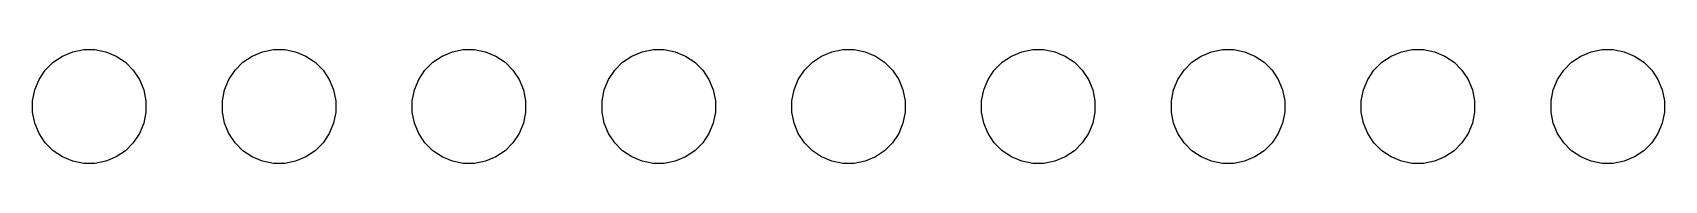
# Model space of a CAD drawing. Header units: inches. Extents: x 2.95 to 6.5, y -4.57 to -2.07.
# Drawn here: x 4.744 to 5.604, y -2.197 to -2.137 of the extents above; entities that cross this region are included whole.
import ezdxf

# ---------------------------------------------------------------- set-up
doc = ezdxf.new("R2010")
doc.units = ezdxf.units.IN
doc.header["$MEASUREMENT"] = 0
doc.layers.add('BLACK', color=7, linetype='CONTINUOUS')

msp = doc.modelspace()

# ---------------------------------------------------------------- linework, layer by layer
at = {"layer": 'BLACK', "linetype": 'CONTINUOUS'}
for p, q in [((4.75498, -2.14374), (4.75987, -2.14047)), ((4.75987, -2.14047), (4.76531, -2.13822)), ((4.76531, -2.13822), (4.77108, -2.13707)), ((4.77108, -2.13707), (4.77696, -2.13707)), ((4.77696, -2.13707), (4.78272, -2.13822)), ((4.78272, -2.13822), (4.78816, -2.14047)), ((4.78816, -2.14047), (4.79305, -2.14374)), ((4.85498, -2.14374), (4.85987, -2.14047)), ((4.85987, -2.14047), (4.86531, -2.13822)), ((4.86531, -2.13822), (4.87108, -2.13707)), ((4.87108, -2.13707), (4.87696, -2.13707)), ((4.87696, -2.13707), (4.88272, -2.13822)), ((4.88272, -2.13822), (4.88816, -2.14047)), ((4.88816, -2.14047), (4.89305, -2.14374)), ((4.95498, -2.14374), (4.95987, -2.14047)), ((4.95987, -2.14047), (4.96531, -2.13822)), ((4.96531, -2.13822), (4.97108, -2.13707)), ((4.97108, -2.13707), (4.97696, -2.13707)), ((4.97696, -2.13707), (4.98272, -2.13822)), ((4.98272, -2.13822), (4.98816, -2.14047)), ((4.98816, -2.14047), (4.99305, -2.14374)), ((5.05498, -2.14374), (5.05987, -2.14047)), ((5.05987, -2.14047), (5.06531, -2.13822)), ((5.06531, -2.13822), (5.07108, -2.13707)), ((5.07108, -2.13707), (5.07696, -2.13707)), ((5.07696, -2.13707), (5.08272, -2.13822)), ((5.08272, -2.13822), (5.08816, -2.14047)), ((5.08816, -2.14047), (5.09305, -2.14374)), ((5.15498, -2.14374), (5.15987, -2.14047)), ((5.15987, -2.14047), (5.16531, -2.13822)), ((5.16531, -2.13822), (5.17108, -2.13707)), ((5.17108, -2.13707), (5.17696, -2.13707)), ((5.17696, -2.13707), (5.18272, -2.13822)), ((5.18272, -2.13822), (5.18816, -2.14047)), ((5.18816, -2.14047), (5.19305, -2.14374)), ((5.25498, -2.14374), (5.25987, -2.14047)), ((5.25987, -2.14047), (5.26531, -2.13822)), ((5.26531, -2.13822), (5.27108, -2.13707)), ((5.27108, -2.13707), (5.27696, -2.13707)), ((5.27696, -2.13707), (5.28272, -2.13822)), ((5.28272, -2.13822), (5.28816, -2.14047)), ((5.28816, -2.14047), (5.29305, -2.14374)), ((5.35498, -2.14374), (5.35987, -2.14047)), ((5.35987, -2.14047), (5.36531, -2.13822)), ((5.36531, -2.13822), (5.37108, -2.13707)), ((5.37108, -2.13707), (5.37696, -2.13707)), ((5.37696, -2.13707), (5.38272, -2.13822)), ((5.38272, -2.13822), (5.38816, -2.14047)), ((5.38816, -2.14047), (5.39305, -2.14374)), ((5.45498, -2.14374), (5.45987, -2.14047)), ((5.45987, -2.14047), (5.46531, -2.13822)), ((5.46531, -2.13822), (5.47108, -2.13707)), ((5.47108, -2.13707), (5.47696, -2.13707)), ((5.47696, -2.13707), (5.48272, -2.13822)), ((5.48272, -2.13822), (5.48816, -2.14047)), ((5.48816, -2.14047), (5.49305, -2.14374)), ((5.55498, -2.14374), (5.55987, -2.14047)), ((5.55987, -2.14047), (5.56531, -2.13822)), ((5.56531, -2.13822), (5.57108, -2.13707)), ((5.57108, -2.13707), (5.57696, -2.13707)), ((5.57696, -2.13707), (5.58272, -2.13822)), ((5.58272, -2.13822), (5.58816, -2.14047)), ((5.58816, -2.14047), (5.59305, -2.14374)), ((4.74756, -2.15279), (4.75083, -2.1479)), ((4.75083, -2.1479), (4.75498, -2.14374)), ((4.79305, -2.14374), (4.79721, -2.1479)), ((4.79721, -2.1479), (4.80047, -2.15279)), ((4.84756, -2.15279), (4.85083, -2.1479)), ((4.85083, -2.1479), (4.85498, -2.14374)), ((4.89305, -2.14374), (4.89721, -2.1479)), ((4.89721, -2.1479), (4.90047, -2.15279)), ((4.94756, -2.15279), (4.95083, -2.1479)), ((4.95083, -2.1479), (4.95498, -2.14374)), ((4.99305, -2.14374), (4.99721, -2.1479)), ((4.99721, -2.1479), (5.00047, -2.15279)), ((5.04756, -2.15279), (5.05083, -2.1479)), ((5.05083, -2.1479), (5.05498, -2.14374)), ((5.09305, -2.14374), (5.09721, -2.1479)), ((5.09721, -2.1479), (5.10047, -2.15279)), ((5.14756, -2.15279), (5.15083, -2.1479)), ((5.15083, -2.1479), (5.15498, -2.14374)), ((5.19305, -2.14374), (5.19721, -2.1479)), ((5.19721, -2.1479), (5.20047, -2.15279)), ((5.24756, -2.15279), (5.25083, -2.1479)), ((5.25083, -2.1479), (5.25498, -2.14374)), ((5.29305, -2.14374), (5.29721, -2.1479)), ((5.29721, -2.1479), (5.30047, -2.15279)), ((5.34756, -2.15279), (5.35083, -2.1479)), ((5.35083, -2.1479), (5.35498, -2.14374)), ((5.39305, -2.14374), (5.39721, -2.1479)), ((5.39721, -2.1479), (5.40047, -2.15279)), ((5.44756, -2.15279), (5.45083, -2.1479)), ((5.45083, -2.1479), (5.45498, -2.14374)), ((5.49305, -2.14374), (5.49721, -2.1479)), ((5.49721, -2.1479), (5.50047, -2.15279)), ((5.54756, -2.15279), (5.55083, -2.1479)), ((5.55083, -2.1479), (5.55498, -2.14374)), ((5.59305, -2.14374), (5.59721, -2.1479)), ((5.59721, -2.1479), (5.60047, -2.15279)), ((4.74531, -2.15822), (4.74756, -2.15279)), ((4.80047, -2.15279), (4.80272, -2.15822)), ((4.84531, -2.15822), (4.84756, -2.15279)), ((4.90047, -2.15279), (4.90272, -2.15822)), ((4.94531, -2.15822), (4.94756, -2.15279)), ((5.00047, -2.15279), (5.00272, -2.15822)), ((5.04531, -2.15822), (5.04756, -2.15279)), ((5.10047, -2.15279), (5.10272, -2.15822)), ((5.14531, -2.15822), (5.14756, -2.15279)), ((5.20047, -2.15279), (5.20272, -2.15822)), ((5.24531, -2.15822), (5.24756, -2.15279)), ((5.30047, -2.15279), (5.30272, -2.15822)), ((5.34531, -2.15822), (5.34756, -2.15279)), ((5.40047, -2.15279), (5.40272, -2.15822)), ((5.44531, -2.15822), (5.44756, -2.15279)), ((5.50047, -2.15279), (5.50272, -2.15822)), ((5.54531, -2.15822), (5.54756, -2.15279)), ((5.60047, -2.15279), (5.60272, -2.15822)), ((4.74416, -2.16399), (4.74531, -2.15822)), ((4.74416, -2.16987), (4.74416, -2.16399)), ((4.80272, -2.15822), (4.80387, -2.16399)), ((4.80387, -2.16399), (4.80387, -2.16987)), ((4.84416, -2.16399), (4.84531, -2.15822)), ((4.84416, -2.16987), (4.84416, -2.16399)), ((4.90272, -2.15822), (4.90387, -2.16399)), ((4.90387, -2.16399), (4.90387, -2.16987)), ((4.94416, -2.16399), (4.94531, -2.15822)), ((4.94416, -2.16987), (4.94416, -2.16399)), ((5.00272, -2.15822), (5.00387, -2.16399)), ((5.00387, -2.16399), (5.00387, -2.16987)), ((5.04416, -2.16399), (5.04531, -2.15822)), ((5.04416, -2.16987), (5.04416, -2.16399)), ((5.10272, -2.15822), (5.10387, -2.16399)), ((5.10387, -2.16399), (5.10387, -2.16987)), ((5.14416, -2.16399), (5.14531, -2.15822)), ((5.14416, -2.16987), (5.14416, -2.16399)), ((5.20272, -2.15822), (5.20387, -2.16399)), ((5.20387, -2.16399), (5.20387, -2.16987)), ((5.24416, -2.16399), (5.24531, -2.15822)), ((5.24416, -2.16987), (5.24416, -2.16399)), ((5.30272, -2.15822), (5.30387, -2.16399)), ((5.30387, -2.16399), (5.30387, -2.16987)), ((5.34416, -2.16399), (5.34531, -2.15822)), ((5.34416, -2.16987), (5.34416, -2.16399)), ((5.40272, -2.15822), (5.40387, -2.16399)), ((5.40387, -2.16399), (5.40387, -2.16987)), ((5.44416, -2.16399), (5.44531, -2.15822)), ((5.44416, -2.16987), (5.44416, -2.16399)), ((5.50272, -2.15822), (5.50387, -2.16399)), ((5.50387, -2.16399), (5.50387, -2.16987)), ((5.54416, -2.16399), (5.54531, -2.15822)), ((5.54416, -2.16987), (5.54416, -2.16399)), ((5.60272, -2.15822), (5.60387, -2.16399)), ((5.60387, -2.16399), (5.60387, -2.16987)), ((4.74531, -2.17564), (4.74416, -2.16987)), ((4.80387, -2.16987), (4.80272, -2.17564)), ((4.84531, -2.17564), (4.84416, -2.16987)), ((4.90387, -2.16987), (4.90272, -2.17564)), ((4.94531, -2.17564), (4.94416, -2.16987)), ((5.00387, -2.16987), (5.00272, -2.17564)), ((5.04531, -2.17564), (5.04416, -2.16987)), ((5.10387, -2.16987), (5.10272, -2.17564)), ((5.14531, -2.17564), (5.14416, -2.16987)), ((5.20387, -2.16987), (5.20272, -2.17564)), ((5.24531, -2.17564), (5.24416, -2.16987)), ((5.30387, -2.16987), (5.30272, -2.17564)), ((5.34531, -2.17564), (5.34416, -2.16987)), ((5.40387, -2.16987), (5.40272, -2.17564)), ((5.44531, -2.17564), (5.44416, -2.16987)), ((5.50387, -2.16987), (5.50272, -2.17564)), ((5.54531, -2.17564), (5.54416, -2.16987)), ((5.60387, -2.16987), (5.60272, -2.17564)), ((4.74756, -2.18107), (4.74531, -2.17564)), ((4.75083, -2.18596), (4.74756, -2.18107)), ((4.80047, -2.18107), (4.79721, -2.18596)), ((4.80272, -2.17564), (4.80047, -2.18107)), ((4.84756, -2.18107), (4.84531, -2.17564)), ((4.85083, -2.18596), (4.84756, -2.18107)), ((4.90047, -2.18107), (4.89721, -2.18596)), ((4.90272, -2.17564), (4.90047, -2.18107)), ((4.94756, -2.18107), (4.94531, -2.17564)), ((4.95083, -2.18596), (4.94756, -2.18107)), ((5.00047, -2.18107), (4.99721, -2.18596)), ((5.00272, -2.17564), (5.00047, -2.18107)), ((5.04756, -2.18107), (5.04531, -2.17564)), ((5.05083, -2.18596), (5.04756, -2.18107)), ((5.10047, -2.18107), (5.09721, -2.18596)), ((5.10272, -2.17564), (5.10047, -2.18107)), ((5.14756, -2.18107), (5.14531, -2.17564)), ((5.15083, -2.18596), (5.14756, -2.18107)), ((5.20047, -2.18107), (5.19721, -2.18596)), ((5.20272, -2.17564), (5.20047, -2.18107)), ((5.24756, -2.18107), (5.24531, -2.17564)), ((5.25083, -2.18596), (5.24756, -2.18107)), ((5.30047, -2.18107), (5.29721, -2.18596)), ((5.30272, -2.17564), (5.30047, -2.18107)), ((5.34756, -2.18107), (5.34531, -2.17564)), ((5.35083, -2.18596), (5.34756, -2.18107)), ((5.40047, -2.18107), (5.39721, -2.18596)), ((5.40272, -2.17564), (5.40047, -2.18107)), ((5.44756, -2.18107), (5.44531, -2.17564)), ((5.45083, -2.18596), (5.44756, -2.18107)), ((5.50047, -2.18107), (5.49721, -2.18596)), ((5.50272, -2.17564), (5.50047, -2.18107)), ((5.54756, -2.18107), (5.54531, -2.17564)), ((5.55083, -2.18596), (5.54756, -2.18107)), ((5.60047, -2.18107), (5.59721, -2.18596)), ((5.60272, -2.17564), (5.60047, -2.18107)), ((4.75498, -2.19012), (4.75083, -2.18596)), ((4.75987, -2.19339), (4.75498, -2.19012)), ((4.79305, -2.19012), (4.78816, -2.19339)), ((4.79721, -2.18596), (4.79305, -2.19012)), ((4.85498, -2.19012), (4.85083, -2.18596)), ((4.85987, -2.19339), (4.85498, -2.19012)), ((4.89305, -2.19012), (4.88816, -2.19339)), ((4.89721, -2.18596), (4.89305, -2.19012)), ((4.95498, -2.19012), (4.95083, -2.18596)), ((4.95987, -2.19339), (4.95498, -2.19012)), ((4.99305, -2.19012), (4.98816, -2.19339)), ((4.99721, -2.18596), (4.99305, -2.19012)), ((5.05498, -2.19012), (5.05083, -2.18596)), ((5.05987, -2.19339), (5.05498, -2.19012)), ((5.09305, -2.19012), (5.08816, -2.19339)), ((5.09721, -2.18596), (5.09305, -2.19012)), ((5.15498, -2.19012), (5.15083, -2.18596)), ((5.15987, -2.19339), (5.15498, -2.19012)), ((5.19305, -2.19012), (5.18816, -2.19339)), ((5.19721, -2.18596), (5.19305, -2.19012)), ((5.25498, -2.19012), (5.25083, -2.18596)), ((5.25987, -2.19339), (5.25498, -2.19012)), ((5.29305, -2.19012), (5.28816, -2.19339)), ((5.29721, -2.18596), (5.29305, -2.19012)), ((5.35498, -2.19012), (5.35083, -2.18596)), ((5.35987, -2.19339), (5.35498, -2.19012)), ((5.39305, -2.19012), (5.38816, -2.19339)), ((5.39721, -2.18596), (5.39305, -2.19012)), ((5.45498, -2.19012), (5.45083, -2.18596)), ((5.45987, -2.19339), (5.45498, -2.19012)), ((5.49305, -2.19012), (5.48816, -2.19339)), ((5.49721, -2.18596), (5.49305, -2.19012)), ((5.55498, -2.19012), (5.55083, -2.18596)), ((5.55987, -2.19339), (5.55498, -2.19012)), ((5.59305, -2.19012), (5.58816, -2.19339)), ((5.59721, -2.18596), (5.59305, -2.19012)), ((4.76531, -2.19564), (4.75987, -2.19339)), ((4.77108, -2.19678), (4.76531, -2.19564)), ((4.77696, -2.19678), (4.77108, -2.19678)), ((4.78272, -2.19564), (4.77696, -2.19678)), ((4.78816, -2.19339), (4.78272, -2.19564)), ((4.86531, -2.19564), (4.85987, -2.19339)), ((4.87108, -2.19678), (4.86531, -2.19564)), ((4.87696, -2.19678), (4.87108, -2.19678)), ((4.88272, -2.19564), (4.87696, -2.19678)), ((4.88816, -2.19339), (4.88272, -2.19564)), ((4.96531, -2.19564), (4.95987, -2.19339)), ((4.97108, -2.19678), (4.96531, -2.19564)), ((4.97696, -2.19678), (4.97108, -2.19678)), ((4.98272, -2.19564), (4.97696, -2.19678)), ((4.98816, -2.19339), (4.98272, -2.19564)), ((5.06531, -2.19564), (5.05987, -2.19339)), ((5.07108, -2.19678), (5.06531, -2.19564)), ((5.07696, -2.19678), (5.07108, -2.19678)), ((5.08272, -2.19564), (5.07696, -2.19678)), ((5.08816, -2.19339), (5.08272, -2.19564)), ((5.16531, -2.19564), (5.15987, -2.19339)), ((5.17108, -2.19678), (5.16531, -2.19564)), ((5.17696, -2.19678), (5.17108, -2.19678)), ((5.18272, -2.19564), (5.17696, -2.19678)), ((5.18816, -2.19339), (5.18272, -2.19564)), ((5.26531, -2.19564), (5.25987, -2.19339)), ((5.27108, -2.19678), (5.26531, -2.19564)), ((5.27696, -2.19678), (5.27108, -2.19678)), ((5.28272, -2.19564), (5.27696, -2.19678)), ((5.28816, -2.19339), (5.28272, -2.19564)), ((5.36531, -2.19564), (5.35987, -2.19339)), ((5.37108, -2.19678), (5.36531, -2.19564)), ((5.37696, -2.19678), (5.37108, -2.19678)), ((5.38272, -2.19564), (5.37696, -2.19678)), ((5.38816, -2.19339), (5.38272, -2.19564)), ((5.46531, -2.19564), (5.45987, -2.19339)), ((5.47108, -2.19678), (5.46531, -2.19564)), ((5.47696, -2.19678), (5.47108, -2.19678)), ((5.48272, -2.19564), (5.47696, -2.19678)), ((5.48816, -2.19339), (5.48272, -2.19564)), ((5.56531, -2.19564), (5.55987, -2.19339)), ((5.57108, -2.19678), (5.56531, -2.19564)), ((5.57696, -2.19678), (5.57108, -2.19678)), ((5.58272, -2.19564), (5.57696, -2.19678)), ((5.58816, -2.19339), (5.58272, -2.19564))]:
    msp.add_line(p, q, dxfattribs=at)

doc.saveas('drawing.dxf')
